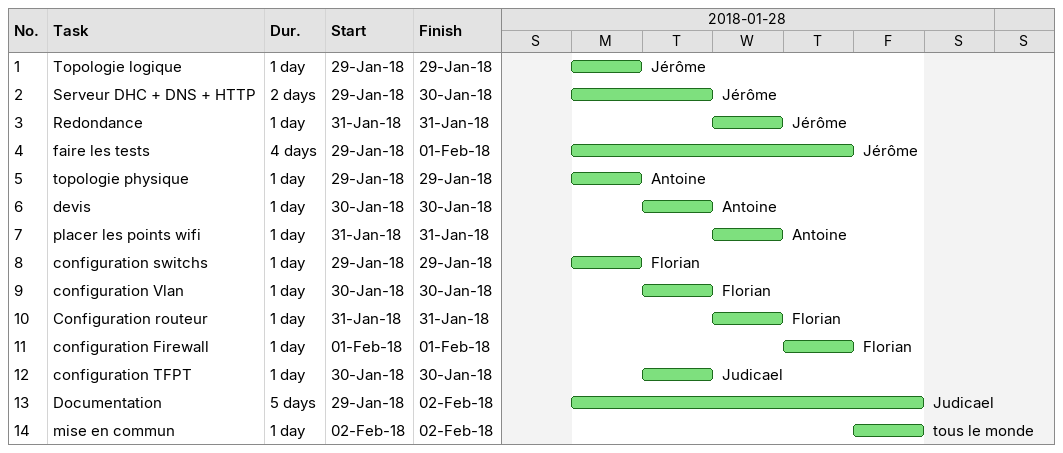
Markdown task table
| ID | Task | Duration | Start | Finish | Resources |
|---|---|---|---|---|---|
| 1 | Topologie logique | 1d | 2018-01-29 | 2018-01-29 | Jérôme |
| 2 | Serveur DHC + DNS + HTTP | 2d | 2018-01-29 | 2018-01-30 | Jérôme |
| 3 | Redondance | 1d | 2018-01-31 | 2018-01-31 | Jérôme |
| 4 | faire les tests | 4d | 2018-01-29 | 2018-02-01 | Jérôme |
| 5 | topologie physique | 1d | 2018-01-29 | 2018-01-29 | Antoine |
| 6 | devis | 1d | 2018-01-30 | 2018-01-30 | Antoine |
| 7 | placer les points wifi | 1d | 2018-01-31 | 2018-01-31 | Antoine |
| 8 | configuration switchs | 1d | 2018-01-29 | 2018-01-29 | Florian |
| 9 | configuration Vlan | 1d | 2018-01-30 | 2018-01-30 | Florian |
| 10 | Configuration routeur | 1d | 2018-01-31 | 2018-01-31 | Florian |
| 11 | configuration Firewall | 1d | 2018-02-01 | 2018-02-01 | Florian |
| 12 | configuration TFPT | 1d | 2018-01-30 | 2018-01-30 | Judicael |
| 13 | Documentation | 5d | 2018-01-29 | 2018-02-02 | Judicael |
| 14 | mise en commun | 1d | 2018-02-02 | 2018-02-02 | tous le monde |
